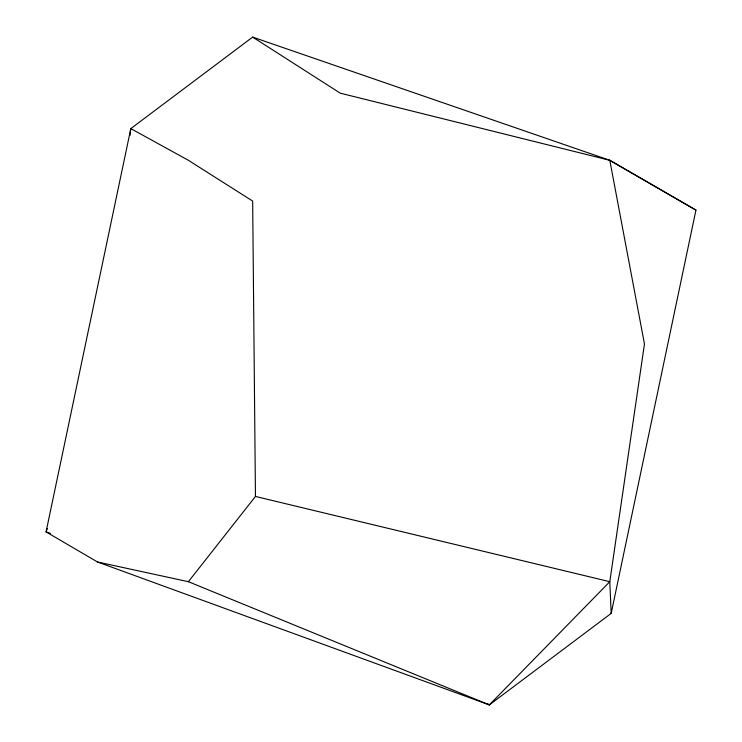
<?xml version="1.0" encoding="UTF-8"?>
<svg xmlns="http://www.w3.org/2000/svg" width="742" height="742" viewBox="0 0 742 742"><rect width="100%" height="100%" fill="white"/><g stroke="black" fill="none" stroke-linecap="round" stroke-linejoin="round"><path stroke-width="1.11" d="M129.961 135.489L130.815 128.607L252.66 37.1L609.794 160.3L695.94 210.107L611.185 613.393L489.34 704.9L97.536 562L46.06 531.893L130.815 128.607L188.394 160.3L252.66 201.073L255.461 496.435L188.394 581.7L97.536 562M47.303 528.656L46.06 531.893L50.4 533.415M188.394 581.7L489.34 704.9L609.794 581.7L644.464 343.973L609.794 160.3L340.216 93.149L252.66 37.1M255.461 496.435L609.794 581.7L611.185 613.393M609.794 160.3L695.94 210.107M487.392 703.657L489.34 704.9"/></g></svg>
